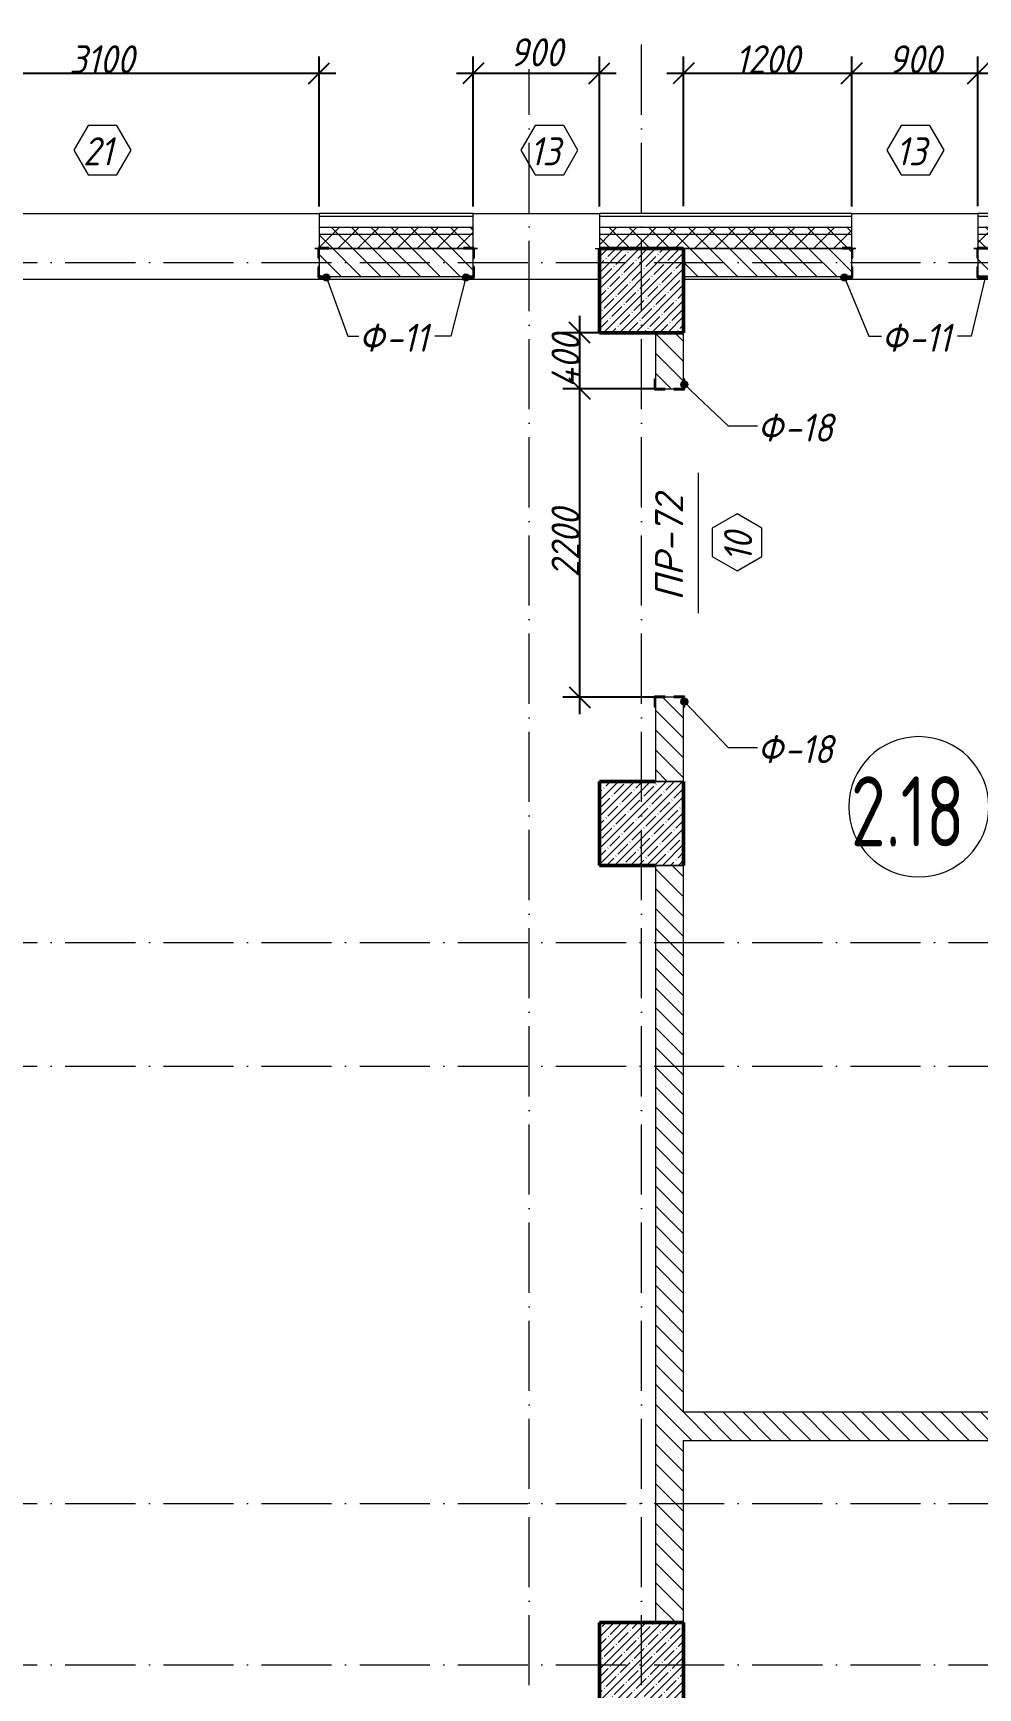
# Model space of a CAD drawing. Header units: millimetres. Extents: x -6064 to 178764, y -5836 to 29924.
# Drawn here: x 62120 to 68860, y 16834 to 28637 of the extents above; entities that cross this region are included whole.
import ezdxf

# ---------------------------------------------------------------- set-up
doc = ezdxf.new("R2010")
doc.units = ezdxf.units.MM
doc.linetypes.add('50_200_ШТРИХ_1Т_ш5_п1_п1_', pattern=[700, 500, -100, 0, -100])
doc.layers.add('A-ANNO-DIMS', color=7, linetype='Continuous')
for name, color, linetype, lineweight in [('A-AREA-IDEN', 7, 'Continuous', 9), ('A-DETL', 7, 'Continuous', 9), ('A-DETL-1', 7, 'Continuous', 50), ('A-DOOR-IDEN', 7, 'Continuous', 9), ('A-GENM-1', 7, 'Continuous', 25), ('A-GENM-IDEN', 7, 'Continuous', 9), ('A-GLAZ-IDEN', 7, 'Continuous', 9), ('A-WALL', 7, 'Continuous', 5), ('A-WALL-4', 7, 'Continuous', 9), ('A-WALL-FNSH-1', 7, 'Continuous', 9), ('A-WALL-PATT-1', 7, 'Continuous', 5), ('I-WALL', 7, 'Continuous', 5), ('S-COLS', 7, 'Continuous', 9), ('S-COLS-1', 7, 'Continuous', 5), ('S-COLS-2', 7, 'Continuous', 50), ('Оси-1', 7, '50_200_ШТРИХ_1Т_ш5_п1_п1_', 9)]:
    doc.layers.add(name, color=color, linetype=linetype, lineweight=lineweight)
for name, color, linetype, lineweight, true_color in [('A-WALL-1', 7, 'Continuous', 13, 0xce0000), ('A-WALL-2', 7, 'Continuous', 5, 0xce0000), ('A-WALL-FNSH-2', 7, 'Continuous', 13, 0xce0000), ('A-WALL-PATT-2', 7, 'Continuous', 5, 0xce0000)]:
    doc.layers.add(name, color=color, linetype=linetype, lineweight=lineweight, true_color=true_color)
doc.styles.add('ISOCPEUR_I_2', font='isocpeui.ttf', dxfattribs={"width": 0.9, "height": 200})
doc.styles.add('ISOCPEUR_I_4', font='isocpeui.ttf', dxfattribs={"height": 200})
doc.styles.add('СПДС', font='ГОСТ тип А.ttf', dxfattribs={"width": 0.9})
doc.dimstyles.new('ISO-2_0_0_9К_СРЕДНИЙ_2', dxfattribs={"dimscale": 304.8, "dimtxt": 199.196235, "dimasz": 0.492126, "dimexe": 0.393701, "dimexo": 0, "dimgap": 0, "dimtad": 1, "dimdec": 0, "dimzin": 0, "dimdsep": 46, "dimtxsty": 'ISOCPEUR_I_2', "dimblk1": 'OBLIQUE', "dimblk2": 'OBLIQUE', "dimsah": 1, "dimcen": 0.09, "dimdle": 0.393701, "dimazin": 0, "dimtfac": 1, "dimtdec": 4, "dimtix": 1, "dimtmove": 0, "dimatfit": 3, "dimfxl": 1, "dimtvp": 1, "dimtolj": 1, "dimtzin": 0, "dimarcsym": 2})
doc.dimstyles.new('ISO-2_0_0_9К_СРЕДНИЙ_ФОН_1', dxfattribs={"dimscale": 304.8, "dimtxt": 199.196235, "dimasz": 0.492126, "dimexe": 0.393701, "dimexo": 0, "dimgap": 0.164042, "dimtad": 1, "dimdec": 0, "dimdsep": 46, "dimtxsty": 'ISOCPEUR_I_2', "dimblk1": 'OBLIQUE', "dimblk2": 'OBLIQUE', "dimsah": 1, "dimcen": 0.09, "dimdle": 0.393701, "dimazin": 0, "dimtfac": 1, "dimtdec": 4, "dimtix": 1, "dimtmove": 0, "dimatfit": 3, "dimfxl": 1, "dimtvp": 1, "dimtfill": 1, "dimtolj": 1, "dimtzin": 0, "dimarcsym": 2})
pattern_1 = [(45, (0, 0), (-57.02463, 57.02463), []), (45, (57.025, 0), (-57.02463, 57.02463), [100.806, -20.161, 3.353, -16.808])]
pattern_2 = [(45, (0, 0), (-70.71068, 70.71068), []), (135, (0, 0), (-70.71068, -70.71068), [])]
pattern_3 = [(135, (0, 0), (-70.71068, -70.71068), [])]

# ---------------------------------------------------------------- blocks, each defined once
blk = doc.blocks.new('Колонна_Несущая_Прямоугольное сечение - 600х600-V13-АР1_1_Кладочный план 2 этажа')
at = {"layer": 'S-COLS-1'}
h = blk.add_hatch(dxfattribs=at)
h.set_pattern_fill('FP_18', color=256, style=0, pattern_type=2)
h.set_pattern_definition([(45, (-66460, -17000), (-57.02463, 57.02463), []), (45, (-66402.975, -17000), (-57.02463, 57.02463), [100.806, -20.161, 3.353, -16.808])])
h.paths.add_polyline_path([(-300, -300), (300, -300), (300, 300), (-300, 300), (-300, 239)], flags=0)
at = {"layer": 'S-COLS-2'}
for p, q in [((300, 300), (-300, 300)), ((-300, 300), (-300, -300)), ((300, -300), (300, 300)), ((-300, -300), (300, -300))]:
    blk.add_line(p, q, dxfattribs=at)
blk = doc.blocks.new('Фахверк_СКБ_Уголок - Ф-11_200х2500 h-28441216-АР1_1_Кладочный план 2 этажа')
at = {"layer": 'A-GENM-1'}
for p, q in [((200, 156), (125, 156)), ((125, 156), (125, 81)), ((131, 81), (131, 150)), ((131, 150), (200, 150)), ((200, 150), (200, 156)), ((125, 81), (131, 81)), ((131, 19), (125, 19)), ((125, 19), (125, -56)), ((131, -50), (131, 19)), ((125, -56), (200, -56)), ((200, -50), (131, -50)), ((200, -56), (200, -50))]:
    blk.add_line(p, q, dxfattribs=at)
blk = doc.blocks.new('Фахверк_СКБ_Уголок - Ф-18_200х3550 h-29129020-АР1_1_Кладочный план 2 этажа')
at = {"layer": 'A-GENM-1'}
for p, q in [((200, 156), (125, 156)), ((125, 156), (125, 81)), ((131, 81), (131, 150)), ((131, 150), (200, 150)), ((200, 150), (200, 156)), ((125, 81), (131, 81)), ((131, 19), (125, 19)), ((125, 19), (125, -56)), ((131, -50), (131, 19)), ((125, -56), (200, -56)), ((200, -50), (131, -50)), ((200, -56), (200, -50))]:
    blk.add_line(p, q, dxfattribs=at)
blk = doc.blocks.new('_Oblique')
at = {"color": 0, "linetype": 'ByBlock', "lineweight": -2}
blk.add_line((-0.5, -0.5), (0.5, 0.5), dxfattribs=at)
blk = doc.blocks.new('DIMBLOCK287-АР1_1_Кладочный план 2 этажа')
at = {"layer": 'A-ANNO-DIMS', "color": 0, "lineweight": -2, "transparency": 16777216}
for p, q in [((65260, 27400), (65260, 28470)), ((66160, 27400), (66160, 28470)), ((65140, 28350), (66280, 28350))]:
    blk.add_line(p, q, dxfattribs=at)
at = {"layer": 'Defpoints', "color": 0, "transparency": 16777216}
for p in [(66160, 28350), (65260, 27400), (66160, 27400)]:
    blk.add_point(p, dxfattribs=at)
at = {"layer": 'A-ANNO-DIMS', "color": 0, "lineweight": -2, "transparency": 16777216, "xscale": 150, "yscale": 150, "zscale": 150, "rotation": 180}
blk.add_blockref('_Oblique', (65260, 28350), dxfattribs=at)
at = {"layer": 'A-ANNO-DIMS', "color": 0, "lineweight": -2, "transparency": 16777216, "xscale": 150, "yscale": 150, "zscale": 150}
blk.add_blockref('_Oblique', (66160, 28350), dxfattribs=at)
at = {"layer": 'A-ANNO-DIMS', "color": 0, "transparency": 16777216, "insert": (65710, 28500), "char_height": 200, "width": 455.09, "attachment_point": 5, "style": 'ISOCPEUR_I_2', "bg_fill": 3, "box_fill_scale": 1.1, "bg_fill_color": 256, "bg_fill_true_color": 13158600, "bg_fill_transparency": 0}
blk.add_mtext('\\A1;900', dxfattribs=at)
blk = doc.blocks.new('DIMBLOCK289-АР1_1_Кладочный план 2 этажа')
at = {"layer": 'A-ANNO-DIMS', "color": 0, "lineweight": -2, "transparency": 16777216}
for p, q in [((61060, 27400), (61060, 28470)), ((64160, 27400), (64160, 28470)), ((60940, 28350), (64280, 28350))]:
    blk.add_line(p, q, dxfattribs=at)
at = {"layer": 'Defpoints', "color": 0, "transparency": 16777216}
for p in [(64160, 28350), (61060, 27400), (64160, 27400)]:
    blk.add_point(p, dxfattribs=at)
at = {"layer": 'A-ANNO-DIMS', "color": 0, "lineweight": -2, "transparency": 16777216, "xscale": 150, "yscale": 150, "zscale": 150, "rotation": 180}
blk.add_blockref('_Oblique', (61060, 28350), dxfattribs=at)
at = {"layer": 'A-ANNO-DIMS', "color": 0, "lineweight": -2, "transparency": 16777216, "xscale": 150, "yscale": 150, "zscale": 150}
blk.add_blockref('_Oblique', (64160, 28350), dxfattribs=at)
at = {"layer": 'A-ANNO-DIMS', "color": 0, "transparency": 16777216, "insert": (62610, 28450), "char_height": 200, "width": 560.81, "attachment_point": 5, "style": 'ISOCPEUR_I_2'}
blk.add_mtext('\\A1;3100', dxfattribs=at)
blk = doc.blocks.new('AAR_СКБ_Марка_Двери_Перемычка и проем - Марка перемычки и проема-25306769-АР1_1_Кладочный план 2 этажа')
at = {"layer": 'A-DOOR-IDEN'}
for p, q in [((-5, 0), (5, 0)), ((-0.97, -0.98), (-1.99, -2.75)), ((1.07, -0.98), (-0.97, -0.98)), ((2.09, -2.75), (1.07, -0.98)), ((-1.99, -2.75), (-0.97, -4.51)), ((1.07, -4.51), (2.09, -2.75)), ((-0.97, -4.51), (1.07, -4.51))]:
    blk.add_line(p, q, dxfattribs=at)
blk = doc.blocks.new('DIMBLOCK481-АР1_1_Кладочный план 2 этажа')
at = {"layer": 'A-ANNO-DIMS', "color": 0, "lineweight": -2, "transparency": 16777216}
for p, q in [((66760, 27403), (66760, 28470)), ((67960, 27400), (67960, 28470)), ((66640, 28350), (68080, 28350))]:
    blk.add_line(p, q, dxfattribs=at)
at = {"layer": 'Defpoints', "color": 0, "transparency": 16777216}
for p in [(67960, 28350), (66760, 27403), (67960, 27400)]:
    blk.add_point(p, dxfattribs=at)
at = {"layer": 'A-ANNO-DIMS', "color": 0, "lineweight": -2, "transparency": 16777216, "xscale": 150, "yscale": 150, "zscale": 150, "rotation": 180}
blk.add_blockref('_Oblique', (66760, 28350), dxfattribs=at)
at = {"layer": 'A-ANNO-DIMS', "color": 0, "lineweight": -2, "transparency": 16777216, "xscale": 150, "yscale": 150, "zscale": 150}
blk.add_blockref('_Oblique', (67960, 28350), dxfattribs=at)
at = {"layer": 'A-ANNO-DIMS', "color": 0, "transparency": 16777216, "insert": (67360, 28450), "char_height": 200, "width": 560.81, "attachment_point": 5, "style": 'ISOCPEUR_I_2'}
blk.add_mtext('\\A1;1200', dxfattribs=at)
blk = doc.blocks.new('DIMBLOCK482-АР1_1_Кладочный план 2 этажа')
at = {"layer": 'A-ANNO-DIMS', "color": 0, "lineweight": -2, "transparency": 16777216}
for p, q in [((67960, 27400), (67960, 28470)), ((68860, 27403), (68860, 28470)), ((67840, 28350), (68980, 28350))]:
    blk.add_line(p, q, dxfattribs=at)
at = {"layer": 'Defpoints', "color": 0, "transparency": 16777216}
for p in [(68860, 28350), (67960, 27400), (68860, 27403)]:
    blk.add_point(p, dxfattribs=at)
at = {"layer": 'A-ANNO-DIMS', "color": 0, "lineweight": -2, "transparency": 16777216, "xscale": 150, "yscale": 150, "zscale": 150, "rotation": 180}
blk.add_blockref('_Oblique', (67960, 28350), dxfattribs=at)
at = {"layer": 'A-ANNO-DIMS', "color": 0, "lineweight": -2, "transparency": 16777216, "xscale": 150, "yscale": 150, "zscale": 150}
blk.add_blockref('_Oblique', (68860, 28350), dxfattribs=at)
at = {"layer": 'A-ANNO-DIMS', "color": 0, "transparency": 16777216, "insert": (68410, 28450), "char_height": 200, "width": 455.09, "attachment_point": 5, "style": 'ISOCPEUR_I_2'}
blk.add_mtext('\\A1;900', dxfattribs=at)
blk = doc.blocks.new('DIMBLOCK485-АР1_1_Кладочный план 2 этажа')
at = {"layer": 'A-ANNO-DIMS', "color": 0, "lineweight": -2, "transparency": 16777216}
for p, q in [((66018, 26620), (66018, 25980)), ((66560, 26500), (65898, 26500)), ((66557, 26100), (65898, 26100))]:
    blk.add_line(p, q, dxfattribs=at)
at = {"layer": 'Defpoints', "color": 0, "transparency": 16777216}
for p in [(66560, 26500), (66018, 26100), (66557, 26100)]:
    blk.add_point(p, dxfattribs=at)
at = {"layer": 'A-ANNO-DIMS', "color": 0, "lineweight": -2, "transparency": 16777216, "xscale": 150, "yscale": 150, "zscale": 150}
for p, rotation in [((66018, 26500), 90), ((66018, 26100), 270)]:
    blk.add_blockref('_Oblique', p, dxfattribs=dict(at, rotation=rotation))
at = {"layer": 'A-ANNO-DIMS', "color": 0, "transparency": 16777216, "insert": (65918, 26300), "char_height": 200, "width": 473.47, "attachment_point": 5, "rotation": 90, "style": 'ISOCPEUR_I_2'}
blk.add_mtext('\\A1;400', dxfattribs=at)
blk = doc.blocks.new('DIMBLOCK486-АР1_1_Кладочный план 2 этажа')
at = {"layer": 'A-ANNO-DIMS', "color": 0, "lineweight": -2, "transparency": 16777216}
for p, q in [((66018, 26220), (66018, 23780)), ((66557, 26100), (65898, 26100)), ((66557, 23900), (65898, 23900))]:
    blk.add_line(p, q, dxfattribs=at)
at = {"layer": 'Defpoints', "color": 0, "transparency": 16777216}
for p in [(66557, 26100), (66018, 23900), (66557, 23900)]:
    blk.add_point(p, dxfattribs=at)
at = {"layer": 'A-ANNO-DIMS', "color": 0, "lineweight": -2, "transparency": 16777216, "xscale": 150, "yscale": 150, "zscale": 150}
for p, rotation in [((66018, 26100), 90), ((66018, 23900), 270)]:
    blk.add_blockref('_Oblique', p, dxfattribs=dict(at, rotation=rotation))
at = {"layer": 'A-ANNO-DIMS', "color": 0, "transparency": 16777216, "insert": (65918, 25000), "char_height": 200, "width": 606.78, "attachment_point": 5, "rotation": 90, "style": 'ISOCPEUR_I_2'}
blk.add_mtext('\\A1;2200', dxfattribs=at)
blk = doc.blocks.new('AAR_СКБ_Марка_Окна_Перемычка и проем - Марка проема-25443838-АР1_1_Кладочный план 2 этажа')
at = {"layer": 'A-GLAZ-IDEN'}
for p, q in [((-0.97, -0.98), (-1.99, -2.75)), ((1.07, -0.98), (-0.97, -0.98)), ((2.09, -2.75), (1.07, -0.98)), ((-1.99, -2.75), (-0.97, -4.51)), ((1.07, -4.51), (2.09, -2.75)), ((-0.97, -4.51), (1.07, -4.51))]:
    blk.add_line(p, q, dxfattribs=at)
blk = doc.blocks.new('Марка_Помещения - Номер-25198446-Объем проектирования 2 этажа')
at = {"layer": 'A-AREA-IDEN'}
for start, end in [(360, 180), (180, 360)]:
    blk.add_arc((0, 0), 2.5, start, end, dxfattribs=at)

msp = doc.modelspace()

# ---------------------------------------------------------------- hatches: boundary and pattern name
at = {"layer": 'A-GENM-IDEN'}
h = msp.add_hatch(color=256, dxfattribs=at)
edge = h.paths.add_edge_path(flags=0)
edge.add_arc((64212.3, 26894), 25, 0, 360)
h = msp.add_hatch(color=256, dxfattribs=at)
edge = h.paths.add_edge_path(flags=0)
edge.add_arc((65207.7, 26894), 25, 0, 360)
h = msp.add_hatch(color=256, dxfattribs=at)
edge = h.paths.add_edge_path(flags=0)
edge.add_arc((67907.7, 26894), 25, 0, 360)
h = msp.add_hatch(color=256, dxfattribs=at)
edge = h.paths.add_edge_path(flags=0)
edge.add_arc((66766, 26131.5), 25, 0, 360)
h = msp.add_hatch(color=256, dxfattribs=at)
edge = h.paths.add_edge_path(flags=0)
edge.add_arc((66766, 23868.5), 25, 0, 360)
at = {"layer": 'A-WALL-PATT-1'}
h = msp.add_hatch(dxfattribs=at)
h.set_pattern_fill('FP_11', color=256, style=0, pattern_type=2)
h.set_pattern_definition(pattern_2)
h.paths.add_polyline_path([(93160, 27200), (93160, 27200.1), (93000.5, 27200.1), (93000.5, 27250), (80350, 27250), (80350, 27200), (93159.9, 27200)], flags=0)
h.paths.add_polyline_path([(77850, 27200), (77850, 27250), (76350, 27250), (76350, 27200), (76513.7, 27200)], flags=0)
h.paths.add_polyline_path([(70810, 27200), (70810, 27250), (68860, 27250), (68860, 27200)], flags=0)
h.paths.add_polyline_path([(72910, 27200), (74250, 27200), (74250, 27250), (72910, 27250)], flags=0)
h.paths.add_polyline_path([(49660.3, 27200), (50760.2, 27200), (50760.2, 27250), (49660.3, 27250)], flags=0)
h.paths.add_polyline_path([(61060, 27200), (61060, 27250), (59860, 27250), (59860, 27200)], flags=0)
h.paths.add_polyline_path([(64160, 27200), (65260, 27200), (65260, 27250), (64160, 27250)], flags=0)
h.paths.add_polyline_path([(66160, 27200), (67960, 27200), (67960, 27250), (66160, 27250)], flags=0)
h.paths.add_polyline_path([(55009.9, 27200), (55009.9, 27250), (53860.2, 27250), (53860.2, 27200)], flags=0)
h.paths.add_polyline_path([(55909.9, 27200), (57160, 27200), (57160, 27250), (55909.9, 27250)], flags=0)
h.paths.add_polyline_path([(48760.3, 27200), (48760.3, 27250), (47660, 27250), (47660, 27200)], flags=0)
h.paths.add_polyline_path([(44336.1, 27200), (44560, 27200), (44560, 27250), (42060, 27250), (42060, 27200), (42803.8, 27200)], flags=0)
h = msp.add_hatch(dxfattribs=at)
h.set_pattern_fill('FP_11', color=256, style=0, pattern_type=2)
h.set_pattern_definition(pattern_2)
h.paths.add_polyline_path([(93060, 27100), (93060, 27200), (80350, 27200), (80350, 27106), (80419, 27106), (80419, 27100), (92985.5, 27100)], flags=0)
h.paths.add_polyline_path([(77781, 27100), (77781, 27106), (77850, 27106), (77850, 27200), (76350, 27200), (76350, 27106), (76419, 27106), (76419, 27100), (77250, 27100)], flags=0)
h.paths.add_polyline_path([(74181, 27100), (74181, 27106), (74250, 27106), (74250, 27200), (72910, 27200), (72910, 27106), (72979, 27106), (72979, 27100), (74040, 27100)], flags=0)
h.paths.add_polyline_path([(66760, 27100), (67891, 27100), (67891, 27106), (67960, 27106), (67960, 27200), (66160, 27200), (66160, 27100)], flags=0)
h.paths.add_polyline_path([(64229, 27100), (65191, 27100), (65191, 27106), (65260, 27106), (65260, 27200), (64160, 27200), (64160, 27106), (64229, 27106)], flags=0)
h.paths.add_polyline_path([(70310, 27100), (70810, 27100), (70810, 27200), (68860, 27200), (68860, 27106), (68929, 27106), (68929, 27100)], flags=0)
h.paths.add_polyline_path([(55978.9, 27100), (57091, 27100), (57091, 27106), (57160, 27106), (57160, 27200), (55909.9, 27200), (55909.9, 27106), (55978.9, 27106)], flags=0)
h.paths.add_polyline_path([(60160, 27100), (60991, 27100), (60991, 27106), (61060, 27106), (61060, 27200), (59860, 27200), (59860, 27106), (59929, 27106), (59929, 27100)], flags=0)
h.paths.add_polyline_path([(54940.9, 27100), (54940.9, 27106), (55009.9, 27106), (55009.9, 27200), (53860.2, 27200), (53860.2, 27106), (53929.2, 27106), (53929.2, 27100), (54760, 27100)], flags=0)
h.paths.add_polyline_path([(42060, 27100), (44491, 27100), (44491, 27106), (44560, 27106), (44560, 27200), (42060, 27200)], flags=0)
h.paths.add_polyline_path([(48760.3, 27100), (48760, 27200), (47660, 27200), (47660, 27106), (47729, 27106), (47729, 27100), (48760, 27100)], flags=0)
h.paths.add_polyline_path([(50465.2, 27100), (50691.2, 27100), (50691.2, 27106), (50760.2, 27106), (50760.2, 27200), (49660.3, 27200), (49660.3, 27106), (49729.3, 27106), (49729.3, 27100)], flags=0)
at = {"layer": 'A-WALL-PATT-2'}
h = msp.add_hatch(dxfattribs=at)
h.set_pattern_fill('FP_22', color=256, style=0, pattern_type=2)
h.set_pattern_definition(pattern_3)
h.paths.add_polyline_path([(64229, 26900), (65260, 26900), (65260, 27100), (64160, 27100), (64160, 26900)], flags=0)
h.paths.add_polyline_path([(60991, 26900), (61060, 26900), (61060, 27100), (60760, 27100), (60760, 26900)], flags=0)
h = msp.add_hatch(dxfattribs=at)
h.set_pattern_fill('FP_22', color=256, style=0, pattern_type=2)
h.set_pattern_definition(pattern_3)
h.paths.add_polyline_path([(67960, 26900), (67960, 27100), (66760, 27100), (66760, 26900), (67891, 26900)], flags=0)
h.paths.add_polyline_path([(68929, 26900), (70310, 26900), (70310, 27100), (68860, 27100), (68860, 26900)], flags=0)
h = msp.add_hatch(dxfattribs=at)
h.set_pattern_fill('FP_22', color=256, style=0, pattern_type=2)
h.set_pattern_definition(pattern_3)
h.paths.add_polyline_path([(66560, 17300), (66760, 17300), (66760, 22700), (66560, 22700), (66560, 21520.7)], flags=0)
h.paths.add_polyline_path([(66760, 23300), (66760, 23900), (66560, 23900), (66560, 23300)], flags=0)
h.paths.add_polyline_path([(66691, 26100), (66760, 26100), (66760, 26500), (66560, 26500), (66560, 26100), (66629, 26100)], flags=0)
h = msp.add_hatch(dxfattribs=at)
h.set_pattern_fill('FP_22', color=256, style=0, pattern_type=2)
h.set_pattern_definition(pattern_3)
h.paths.add_polyline_path([(73540, 18600), (73540, 18800), (66760, 18800), (66760, 18600), (71916.9, 18600)], flags=0)
at = {"layer": 'S-COLS-1'}
h = msp.add_hatch(dxfattribs=at)
h.set_pattern_fill('FP_7', color=256, style=0, pattern_type=2)
h.set_pattern_definition(pattern_1)
h.paths.add_polyline_path([(66160, 26500), (66760, 26500), (66760, 27100), (66160, 27100)], flags=0)
h = msp.add_hatch(dxfattribs=at)
h.set_pattern_fill('FP_7', color=256, style=0, pattern_type=2)
h.set_pattern_definition(pattern_1)
h.paths.add_polyline_path([(66160, 22700), (66760, 22700), (66760, 23300), (66160, 23300)], flags=0)

# ---------------------------------------------------------------- linework, layer by layer
at = {"layer": 'A-DETL'}
for p, q in [((65260, 27250), (64160, 27250)), ((67960, 27250), (66160, 27250)), ((70810, 27250), (68860, 27250))]:
    msp.add_line(p, q, dxfattribs=at)
at = {"layer": 'A-DETL-1'}
msp.add_line((66760, 26500), (66760, 27100), dxfattribs=at)
at = {"layer": 'A-GENM-IDEN'}
for p, q in [((64212.3, 26894), (64365, 26476.4)), ((65207.7, 26894), (65100.7, 26476.4)), ((67907.7, 26894), (68082.6, 26476.4)), ((68912.3, 26894), (68811.4, 26476.4)), ((64365, 26476.4), (64444.6, 26476.4)), ((65100.7, 26476.4), (64986.8, 26476.4)), ((68082.6, 26476.4), (68173, 26476.4)), ((68811.4, 26476.4), (68715.2, 26476.4)), ((66766, 26131.5), (67078.9, 25835.7)), ((67078.9, 25835.7), (67288, 25835.7)), ((66766, 23868.5), (67078.9, 23542.4)), ((67078.9, 23542.4), (67288, 23542.4))]:
    msp.add_line(p, q, dxfattribs=at)
for centre in [(64212.3, 26894), (65207.7, 26894), (67907.7, 26894), (66766, 26131.5), (66766, 23868.5)]:
    msp.add_circle(centre, 25, dxfattribs=at)
at = {"layer": 'A-WALL'}
for p, q in [((65260, 27330), (64160, 27330)), ((67960, 27330), (66160, 27330)), ((70810, 27330), (68860, 27330)), ((65260, 27200), (64160, 27200)), ((67960, 27200), (66160, 27200)), ((70810, 27200), (68860, 27200))]:
    msp.add_line(p, q, dxfattribs=at)
at = {"layer": 'A-WALL-1'}
for p, q in [((64160, 27031), (64160, 26969)), ((65191, 27100), (64229, 27100)), ((65260, 26969), (65260, 27031)), ((66760, 27100), (66760, 26900)), ((67891, 27100), (66760, 27100)), ((67960, 26969), (67960, 27031)), ((68860, 27031), (68860, 26969)), ((64229, 26900), (65191, 26900)), ((66760, 26900), (67891, 26900))]:
    msp.add_line(p, q, dxfattribs=at)
at = {"layer": 'A-WALL-2'}
for p, q in [((66560, 23300), (66760, 23300)), ((66760, 22700), (66560, 22700))]:
    msp.add_line(p, q, dxfattribs=at)
at = {"layer": 'A-WALL-4'}
for p, q in [((61060, 27350), (64160, 27350)), ((64160, 27330), (64160, 27106)), ((65260, 27350), (66160, 27350)), ((65260, 27106), (65260, 27330)), ((66160, 27330), (66160, 27100)), ((67960, 27350), (68860, 27350)), ((67960, 27106), (67960, 27330)), ((68860, 27330), (68860, 27106)), ((64154, 27100), (64130, 27100)), ((64229, 27100), (65191, 27100)), ((65290, 27100), (65266, 27100)), ((66130, 27100), (67891, 27100)), ((67990, 27100), (67966, 27100)), ((68854, 27100), (68830, 27100))]:
    msp.add_line(p, q, dxfattribs=at)
at = {"layer": 'A-WALL-FNSH-1'}
for p, q in [((65260, 27350), (64160, 27350)), ((64160, 27350), (64160, 27330)), ((65260, 27330), (65260, 27350)), ((67960, 27350), (66160, 27350)), ((66160, 27350), (66160, 27330)), ((67960, 27330), (67960, 27350)), ((70810, 27350), (68860, 27350)), ((68860, 27350), (68860, 27330))]:
    msp.add_line(p, q, dxfattribs=at)
at = {"layer": 'A-WALL-FNSH-2'}
for p, q in [((66760, 26500), (66560, 26500)), ((66560, 26500), (66560, 26169)), ((66760, 26169), (66760, 26500)), ((66629, 26100), (66691, 26100)), ((66691, 23900), (66629, 23900)), ((66560, 23831), (66560, 23300)), ((66760, 23300), (66760, 23831)), ((66560, 22700), (66560, 17300)), ((66760, 18800), (66760, 22700)), ((73540, 18800), (66760, 18800)), ((66760, 18600), (73540, 18600)), ((66760, 17300), (66760, 18600))]:
    msp.add_line(p, q, dxfattribs=at)
at = {"layer": 'I-WALL'}
for p, q in [((64130, 27100), (64154, 27100)), ((65266, 27100), (65290, 27100)), ((66130, 27100), (66160, 27100)), ((67966, 27100), (67990, 27100)), ((68830, 27100), (68854, 27100)), ((66160, 26880), (60760, 26880)), ((70310, 26880), (66760, 26880))]:
    msp.add_line(p, q, dxfattribs=at)
at = {"layer": 'S-COLS'}
for p, q in [((66760, 23300), (66560, 23300)), ((66560, 22700), (66760, 22700))]:
    msp.add_line(p, q, dxfattribs=at)
at = {"layer": 'S-COLS-2'}
for p, q in [((66760, 27100), (66160, 27100)), ((66160, 27100), (66160, 26500)), ((66160, 26500), (66760, 26500)), ((66560, 23300), (66160, 23300)), ((66160, 23300), (66160, 22700)), ((66760, 22700), (66760, 23300)), ((66160, 22700), (66560, 22700))]:
    msp.add_line(p, q, dxfattribs=at)
at = {"layer": 'Оси-1'}
for p, q in [((65660, -4150), (65660, 28636.9)), ((66460, -4150), (66460, 28636.9)), ((-4160, 27000), (125951.6, 27000)), ((-4160, 22150), (125951.6, 22150)), ((-4160, 21270), (125951.6, 21270)), ((-4160, 18150), (125951.6, 18150)), ((-4160, 17000), (125951.6, 17000))]:
    msp.add_line(p, q, dxfattribs=at)

# ---------------------------------------------------------------- block references
at = {"layer": 'A-AREA-IDEN', "xscale": 199.9999999999999, "yscale": 199.9999999999999, "zscale": 199.9999999999999}
msp.add_blockref('Марка_Помещения - Номер-25198446-Объем проектирования 2 этажа', (68438.3, 23119), dxfattribs=at)
at = {"layer": 'A-DOOR-IDEN', "xscale": 99.99999999999993, "yscale": 99.99999999999993, "zscale": 99.99999999999993, "rotation": 89.99999999999999}
msp.add_blockref('AAR_СКБ_Марка_Двери_Перемычка и проем - Марка перемычки и проема-25306769-АР1_1_Кладочный план 2 этажа', (66866.6, 25000), dxfattribs=at)
at = {"layer": 'A-GENM-1'}
for p in [(64029, 26950), (68729, 26950)]:
    msp.add_blockref('Фахверк_СКБ_Уголок - Ф-11_200х2500 h-28441216-АР1_1_Кладочный план 2 этажа', p, dxfattribs=at)
for name, p, rotation in [('Фахверк_СКБ_Уголок - Ф-11_200х2500 h-28441216-АР1_1_Кладочный план 2 этажа', (65391, 27050), 180), ('Фахверк_СКБ_Уголок - Ф-11_200х2500 h-28441216-АР1_1_Кладочный план 2 этажа', (68091, 27050), 180), ('Фахверк_СКБ_Уголок - Ф-18_200х3550 h-29129020-АР1_1_Кладочный план 2 этажа', (66710, 25969), 89.9999999999999), ('Фахверк_СКБ_Уголок - Ф-18_200х3550 h-29129020-АР1_1_Кладочный план 2 этажа', (66610, 24031), 269.9999999999999)]:
    msp.add_blockref(name, p, dxfattribs=dict(at, rotation=rotation))
at = {"layer": 'A-GLAZ-IDEN', "xscale": 99.99999999999993, "yscale": 99.99999999999993, "zscale": 99.99999999999993}
for p in [(62610, 28076.4), (68410, 28076.4)]:
    msp.add_blockref('AAR_СКБ_Марка_Окна_Перемычка и проем - Марка проема-25443838-АР1_1_Кладочный план 2 этажа', p, dxfattribs=at)
at = {"layer": 'S-COLS'}
msp.add_blockref('Колонна_Несущая_Прямоугольное сечение - 600х600-V13-АР1_1_Кладочный план 2 этажа', (66460, 17000), dxfattribs=at)

# ---------------------------------------------------------------- texts
at = {"layer": 'A-AREA-IDEN', "insert": (67954.5, 23336.1), "char_height": 500, "width": 1212.151, "attachment_point": 1, "style": 'СПДС'}
msp.add_mtext('2.18', dxfattribs=at)
at = {"layer": 'A-DOOR-IDEN', "insert": (67049.3, 24866.1), "char_height": 200, "width": 274.177, "attachment_point": 1, "rotation": 90, "style": 'ISOCPEUR_I_2'}
msp.add_mtext('10', dxfattribs=at)
at = {"layer": 'A-GENM-IDEN', "char_height": 200, "attachment_point": 1, "style": 'ISOCPEUR_I_2'}
for s, insert, width in [('\\fISOCPEUR|b0|i1|c204|p34|;\\W.9;Ф', (64444.6, 26564), 230.886), ('\\fISOCPEUR|b0|i1|c204|p34|;\\W.9;Ф', (64444.6, 26564), 230.886), ('-11', (64635.1, 26564), 389.62), ('-11', (64635.1, 26564), 389.62), ('\\fISOCPEUR|b0|i1|c204|p34|;\\W.9;Ф', (68173, 26564), 230.886), ('\\fISOCPEUR|b0|i1|c204|p34|;\\W.9;Ф', (68173, 26564), 230.886), ('-11', (68363.5, 26564), 389.62), ('-11', (68363.5, 26564), 389.62), ('\\fISOCPEUR|b0|i1|c204|p34|;\\W.9;Ф', (67288, 25923.3), 230.886), ('-18', (67478.5, 25923.3), 432.911), ('\\fISOCPEUR|b0|i1|c204|p34|;\\W.9;Ф', (67288, 23630), 230.886), ('-18', (67478.5, 23630), 432.911)]:
    msp.add_mtext(s, dxfattribs=dict(at, insert=insert, width=width))
at = {"layer": 'A-GENM-IDEN', "char_height": 200, "attachment_point": 1, "rotation": 90, "style": 'ISOCPEUR_I_4'}
for s, insert, width in [('-72', (66557.3, 24931.7), 529.114), ('ПР', (66557.3, 24587.7), 416.877)]:
    msp.add_mtext(s, dxfattribs=dict(at, insert=insert, width=width))
at = {"layer": 'A-GLAZ-IDEN', "char_height": 200, "width": 274.177, "attachment_point": 1, "style": 'ISOCPEUR_I_2'}
for s, insert in [('21', (62476.1, 27893.8)), ('13', (68276.1, 27893.8))]:
    msp.add_mtext(s, dxfattribs=dict(at, insert=insert))

# ---------------------------------------------------------------- dimensions: what is measured, and where the dimension line sits
at = {"layer": 'A-ANNO-DIMS'}
for base, p1, p2, override, picture, middle in [((64160, 28350), (61060, 27400), (64160, 27400), {"dimpost": '<>', "dimfxl": 3100}, 'DIMBLOCK289-АР1_1_Кладочный план 2 этажа', (62610, 28450)), ((67960, 28350), (66760, 27403), (67960, 27400), {"dimpost": '<>', "dimfxl": 1200.003912}, 'DIMBLOCK481-АР1_1_Кладочный план 2 этажа', (67360, 28450)), ((68860, 28350), (67960, 27400), (68860, 27403), {"dimpost": '<>', "dimfxl": 900.005161}, 'DIMBLOCK482-АР1_1_Кладочный план 2 этажа', (68410, 28450))]:
    dim = msp.add_linear_dim(base=base, p1=p1, p2=p2, dimstyle='ISO-2_0_0_9К_СРЕДНИЙ_2', override=override, dxfattribs=at)
    dim.commit()
    dim.dimension.update_dxf_attribs({"geometry": picture, "text_midpoint": middle})
for base, p1, p2, override, picture, middle in [((66017.6, 26100), (66560, 26500), (66557, 26100), {"dimpost": '<>', "dimfxl": 400.011611}, 'DIMBLOCK485-АР1_1_Кладочный план 2 этажа', (65917.6, 26300)), ((66017.6, 23900), (66557, 26100), (66557, 23900), {"dimpost": '<>', "dimfxl": 2200}, 'DIMBLOCK486-АР1_1_Кладочный план 2 этажа', (65917.6, 25000))]:
    dim = msp.add_linear_dim(base=base, p1=p1, p2=p2, angle=90, dimstyle='ISO-2_0_0_9К_СРЕДНИЙ_2', override=override, dxfattribs=at)
    dim.commit()
    dim.dimension.update_dxf_attribs({"geometry": picture, "text_midpoint": middle})

# ---------------------------------------------------------------- next in the draw order: dimensions: what is measured, and where the dimension line sits
dim = msp.add_linear_dim(base=(66160, 28350), p1=(65260, 27400), p2=(66160, 27400), dimstyle='ISO-2_0_0_9К_СРЕДНИЙ_ФОН_1', override={"dimpost": '<>', "dimfxl": 900}, dxfattribs=at)
dim.commit()
dim.dimension.update_dxf_attribs({"geometry": 'DIMBLOCK287-АР1_1_Кладочный план 2 этажа', "text_midpoint": (65710, 28500)})

# ---------------------------------------------------------------- next in the draw order: block references
at = {"layer": 'A-GLAZ-IDEN', "xscale": 99.99999999999993, "yscale": 99.99999999999993, "zscale": 99.99999999999993}
msp.add_blockref('AAR_СКБ_Марка_Окна_Перемычка и проем - Марка проема-25443838-АР1_1_Кладочный план 2 этажа', (65798, 28076.4), dxfattribs=at)

# ---------------------------------------------------------------- next in the draw order: texts
at = {"layer": 'A-GLAZ-IDEN', "insert": (65664.1, 27893.8), "char_height": 200, "width": 274.177, "attachment_point": 1, "style": 'ISOCPEUR_I_2'}
msp.add_mtext('13', dxfattribs=at)

doc.saveas('drawing.dxf')
